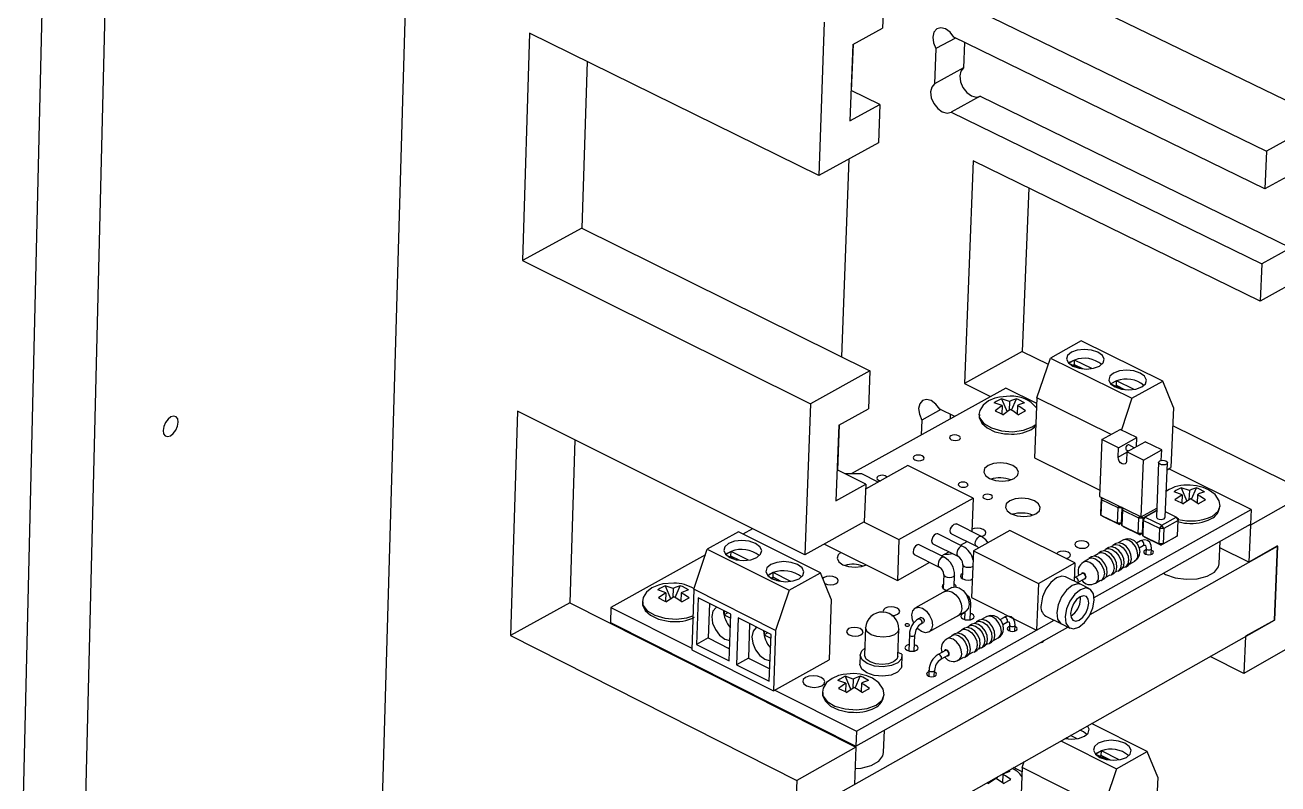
# Model space of a CAD drawing. Extents: x 0 to 160, y 0 to 207.
# Drawn here: x 131.92 to 150.66, y 126.58 to 137.93 of the extents above; entities that cross this region are included whole.
import ezdxf

# ---------------------------------------------------------------- set-up
doc = ezdxf.new("R2010")
doc.units = 0
doc.layers.get('0').update_dxf_attribs({"linetype": 'CONTINUOUS'})

msp = doc.modelspace()

# ---------------------------------------------------------------- linework, layer by layer
at = {"color": 7, "linetype": 'CONTINUOUS'}
for p, q in [((133.304, 186.304), (131.074, 91.343)), ((134.278, 185.427), (131.985, 91.899)), ((137.189, 123.651), (137.648, 139.266)), ((147.06, 138.615), (151.363, 136.528)), ((144.772, 138.461), (144.75, 137.888)), ((146.19, 138.14), (150.494, 136.047)), ((143.877, 137.975), (143.794, 135.683)), ((139.469, 137.811), (139.362, 134.411)), ((143.794, 135.683), (139.469, 137.811)), ((144.304, 137.645), (144.75, 137.888)), ((145.84, 137.74), (145.548, 137.581)), ((150.469, 135.484), (145.818, 137.751)), ((144.304, 137.645), (144.262, 136.5)), ((144.287, 136.95), (144.313, 137.65)), ((145.548, 137.581), (145.528, 137.056)), ((145.977, 137.674), (145.962, 137.293)), ((140.332, 137.387), (140.252, 134.897)), ((145.962, 137.293), (145.528, 137.056)), ((144.708, 136.744), (144.278, 136.954)), ((146.209, 136.871), (145.775, 136.633)), ((146.209, 136.871), (150.855, 134.603)), ((144.262, 136.5), (144.708, 136.744)), ((144.708, 136.744), (144.687, 136.172)), ((145.775, 136.633), (150.42, 134.361)), ((151.363, 136.528), (150.494, 136.047)), ((144.687, 136.172), (143.794, 135.683)), ((150.494, 136.047), (150.469, 135.484)), ((144.141, 132.968), (144.25, 135.933)), ((146.104, 135.904), (145.975, 132.57)), ((150.396, 133.801), (146.104, 135.904)), ((150.904, 135.725), (150.469, 135.484)), ((146.936, 135.496), (146.839, 133.05)), ((140.252, 134.897), (139.362, 134.411)), ((140.252, 134.897), (144.56, 132.76)), ((150.855, 134.603), (150.42, 134.361)), ((139.362, 134.411), (143.67, 132.268)), ((150.42, 134.361), (150.396, 133.801)), ((151.263, 134.284), (150.396, 133.801)), ((146.839, 133.05), (145.975, 132.57)), ((146.839, 133.05), (147.227, 132.858)), ((147.719, 133.207), (147.259, 132.952)), ((148.94, 132.605), (147.719, 133.207)), ((147.059, 132.358), (147.259, 132.952)), ((147.259, 132.952), (148.48, 132.349)), ((147.62, 132.922), (147.536, 132.875)), ((147.536, 132.875), (147.69, 132.798)), ((147.618, 132.852), (147.62, 132.922)), ((147.881, 132.793), (147.62, 132.922)), ((144.56, 132.76), (143.67, 132.268)), ((144.56, 132.76), (144.539, 132.194)), ((147.618, 132.852), (147.601, 132.843)), ((147.744, 132.79), (147.618, 132.852)), ((146.591, 132.502), (144.281, 131.218)), ((145.975, 132.57), (146.365, 132.376)), ((147.056, 132.272), (146.591, 132.502)), ((148.251, 132.611), (148.166, 132.564)), ((148.166, 132.564), (148.322, 132.487)), ((148.248, 132.541), (148.231, 132.532)), ((148.248, 132.541), (148.251, 132.611)), ((148.375, 132.478), (148.248, 132.541)), ((148.512, 132.482), (148.251, 132.611)), ((148.48, 132.349), (148.94, 132.605)), ((149.099, 132.211), (148.94, 132.605)), ((146.647, 132.3), (146.527, 132.342)), ((146.527, 132.342), (146.611, 132.145)), ((146.647, 132.3), (146.642, 132.166)), ((146.677, 132.17), (146.752, 132.342)), ((147.059, 132.358), (147.023, 131.458)), ((148.169, 131.809), (147.059, 132.358)), ((148.48, 132.349), (148.321, 131.876)), ((139.291, 132.157), (139.185, 128.798)), ((143.588, 130.005), (139.291, 132.157)), ((143.67, 132.268), (143.588, 130.005)), ((144.095, 131.948), (144.539, 132.194)), ((145.62, 132.181), (145.336, 132.024)), ((145.829, 132.078), (145.604, 132.189)), ((146.538, 132.24), (146.419, 132.282)), ((146.538, 132.24), (146.432, 132.164)), ((146.538, 132.24), (146.534, 132.114)), ((146.66, 132.18), (146.554, 132.104)), ((146.769, 132.24), (146.764, 132.114)), ((149.099, 132.211), (149.061, 131.312)), ((144.095, 131.948), (144.053, 130.817)), ((144.079, 131.272), (144.104, 131.953)), ((145.336, 132.024), (145.328, 131.8)), ((145.763, 132.111), (145.76, 132.04)), ((146.989, 131.92), (147.043, 131.958)), ((149.087, 131.94), (151.115, 130.939)), ((148.031, 131.732), (148.304, 131.884)), ((148.28, 131.609), (148.553, 131.761)), ((148.553, 131.761), (148.304, 131.884)), ((148.547, 131.628), (148.553, 131.761)), ((140.149, 131.728), (140.07, 129.29)), ((148.031, 131.732), (147.996, 130.882)), ((148.28, 131.609), (148.031, 131.732)), ((148.274, 131.469), (148.28, 131.609)), ((148.395, 131.578), (148.428, 131.562)), ((148.403, 131.548), (148.676, 131.7)), ((148.515, 131.61), (148.432, 131.652)), ((148.652, 131.425), (148.925, 131.577)), ((148.925, 131.577), (148.676, 131.7)), ((148.918, 131.42), (148.925, 131.577)), ((147.023, 131.458), (148, 130.974)), ((148.403, 131.548), (148.397, 131.408)), ((148.652, 131.425), (148.403, 131.548)), ((148.616, 130.574), (148.652, 131.425)), ((148.879, 131.391), (148.845, 130.575)), ((148.976, 130.569), (149.011, 131.385)), ((144.497, 131.064), (144.07, 131.277)), ((144.439, 131.218), (144.187, 131.218)), ((144.683, 131.096), (144.439, 131.218)), ((145.127, 131.343), (144.494, 130.991)), ((146.105, 130.856), (145.127, 131.343)), ((149.006, 131.281), (149.061, 131.312)), ((150.261, 130.687), (149.031, 131.295)), ((144.053, 130.817), (144.497, 131.064)), ((144.497, 131.064), (144.476, 130.5)), ((149.338, 130.968), (149.217, 131.011)), ((149.217, 131.011), (149.302, 130.81)), ((149.369, 130.84), (149.443, 131.011)), ((144.995, 130.237), (146.105, 130.856)), ((146.105, 130.856), (146.085, 130.354)), ((147.996, 130.882), (148.616, 130.574)), ((148.013, 130.633), (148.022, 130.862)), ((148.026, 130.832), (148.016, 130.602)), ((148.028, 130.866), (148.022, 130.862)), ((148.026, 130.832), (148.022, 130.862)), ((148.026, 130.832), (148.041, 130.859)), ((148.272, 130.709), (148.026, 130.832)), ((149.23, 130.907), (149.109, 130.95)), ((149.23, 130.907), (149.123, 130.831)), ((149.23, 130.907), (149.224, 130.781)), ((149.353, 130.846), (149.246, 130.77)), ((149.338, 130.968), (149.332, 130.832)), ((149.461, 130.907), (149.456, 130.781)), ((151.115, 130.939), (150.251, 130.453)), ((147.916, 129.368), (150.261, 130.687)), ((148.016, 130.602), (148.013, 130.633)), ((148.263, 130.48), (148.272, 130.709)), ((148.272, 130.709), (148.288, 130.737)), ((148.33, 130.709), (148.272, 130.709)), ((148.33, 130.709), (148.321, 130.48)), ((148.324, 130.478), (148.334, 130.707)), ((148.33, 130.709), (148.325, 130.719)), ((148.337, 130.677), (148.328, 130.447)), ((148.337, 130.713), (148.33, 130.709)), ((148.34, 130.711), (148.334, 130.707)), ((148.337, 130.677), (148.334, 130.707)), ((148.337, 130.677), (148.353, 130.705)), ((148.584, 130.555), (148.337, 130.677)), ((148.616, 130.574), (148.851, 130.705)), ((148.849, 130.671), (148.642, 130.555)), ((148.849, 130.668), (148.678, 130.572)), ((148.845, 130.703), (148.85, 130.695)), ((149.143, 130.572), (148.98, 130.653)), ((150.261, 130.687), (150.251, 130.464)), ((144.476, 130.5), (143.588, 130.005)), ((144.472, 130.498), (144.995, 130.237)), ((146.228, 130.283), (145.854, 130.469)), ((147.856, 129.116), (150.251, 130.464)), ((148.016, 130.602), (148.263, 130.48)), ((148.042, 130.583), (148.016, 130.602)), ((148.289, 130.46), (148.042, 130.583)), ((148.321, 130.48), (148.263, 130.48)), ((148.289, 130.46), (148.263, 130.48)), ((148.289, 130.46), (148.321, 130.48)), ((148.324, 130.48), (148.289, 130.46)), ((148.321, 130.48), (148.324, 130.482)), ((148.328, 130.447), (148.324, 130.478)), ((148.328, 130.447), (148.575, 130.325)), ((148.354, 130.428), (148.328, 130.447)), ((148.6, 130.305), (148.354, 130.428)), ((148.575, 130.325), (148.584, 130.555)), ((148.584, 130.555), (148.6, 130.582)), ((148.642, 130.555), (148.584, 130.555)), ((148.642, 130.555), (148.627, 130.58)), ((148.642, 130.555), (148.633, 130.325)), ((148.636, 130.323), (148.646, 130.553)), ((148.649, 130.522), (148.64, 130.292)), ((148.678, 130.572), (148.646, 130.553)), ((148.649, 130.522), (148.646, 130.553)), ((148.649, 130.522), (148.678, 130.572)), ((148.896, 130.4), (148.649, 130.522)), ((148.678, 130.572), (148.925, 130.45)), ((148.896, 130.4), (148.925, 130.45)), ((148.925, 130.45), (149.143, 130.572)), ((148.954, 130.4), (148.925, 130.45)), ((149.173, 130.522), (148.954, 130.4)), ((149.143, 130.572), (149.173, 130.522)), ((149.143, 130.572), (149.169, 130.553)), ((149.163, 130.292), (149.173, 130.522)), ((149.169, 130.553), (149.173, 130.522)), ((150.251, 130.453), (150.226, 129.897)), ((150.24, 130.458), (150.251, 130.453)), ((142.596, 130.35), (142.128, 130.09)), ((143.819, 129.738), (142.596, 130.35)), ((142.805, 130.397), (142.661, 130.318)), ((145.949, 130.134), (145.575, 130.32)), ((145.781, 130.322), (146.154, 130.136)), ((146.655, 130.371), (146.108, 130.065)), ((147.627, 129.887), (146.655, 130.371)), ((148.633, 130.325), (148.575, 130.325)), ((148.6, 130.305), (148.575, 130.325)), ((148.6, 130.305), (148.633, 130.325)), ((148.636, 130.325), (148.6, 130.305)), ((148.633, 130.325), (148.636, 130.327)), ((148.64, 130.292), (148.636, 130.323)), ((148.64, 130.292), (148.887, 130.17)), ((148.665, 130.273), (148.64, 130.292)), ((148.913, 130.15), (148.665, 130.273)), ((148.887, 130.17), (148.896, 130.4)), ((148.954, 130.4), (148.896, 130.4)), ((149.131, 130.273), (148.913, 130.15)), ((148.954, 130.4), (148.945, 130.17)), ((148.945, 130.17), (149.163, 130.292)), ((149.163, 130.292), (149.131, 130.273)), ((141.928, 129.491), (142.128, 130.09)), ((142.128, 130.09), (143.351, 129.476)), ((142.484, 130.057), (142.407, 130.014)), ((142.482, 129.987), (142.484, 130.057)), ((142.744, 129.927), (142.484, 130.057)), ((143.881, 130.168), (144.972, 129.623)), ((143.888, 126.321), (150.658, 130.138)), ((144.995, 130.237), (144.972, 129.623)), ((145.671, 129.972), (145.297, 130.158)), ((145.502, 130.174), (145.876, 129.987)), ((145.631, 129.992), (145.742, 130.054)), ((145.915, 130.151), (146.014, 130.206)), ((146.108, 130.065), (146.081, 129.367)), ((146.108, 130.065), (147.08, 129.58)), ((148.021, 130.056), (147.977, 130.032)), ((148.085, 130.082), (148.056, 130.066)), ((148.13, 130.117), (148.086, 130.093)), ((148.194, 130.144), (148.165, 130.127)), ((148.239, 130.178), (148.195, 130.154)), ((148.344, 130.228), (148.274, 130.189)), ((148.608, 130.216), (148.548, 130.183)), ((148.59, 130.112), (148.648, 130.145)), ((148.69, 130.104), (148.686, 130.016)), ((148.69, 130.104), (148.69, 130.103)), ((148.768, 130.013), (148.772, 130.1)), ((148.945, 130.17), (148.887, 130.17)), ((148.913, 130.15), (148.887, 130.17)), ((148.913, 130.15), (148.945, 130.17)), ((149.785, 129.873), (149.8, 130.21)), ((150.226, 129.897), (149.795, 130.111)), ((150.658, 130.141), (150.226, 129.897)), ((150.61, 129.032), (150.658, 130.141)), ((150.658, 130.138), (150.61, 129.029)), ((150.658, 130.138), (150.656, 130.139)), ((142.1, 130.005), (140.686, 129.22)), ((142.413, 130.002), (142.537, 129.94)), ((142.482, 129.987), (142.463, 129.977)), ((142.603, 129.927), (142.482, 129.987)), ((144.972, 129.623), (145.458, 129.895)), ((145.224, 130.011), (145.598, 129.825)), ((145.948, 129.863), (145.939, 129.653)), ((147.08, 129.58), (147.627, 129.887)), ((147.627, 129.887), (147.615, 129.614)), ((147.832, 129.94), (147.755, 129.897)), ((147.877, 129.975), (147.833, 129.951)), ((147.976, 130.021), (147.912, 129.985)), ((148.452, 129.874), (148.521, 129.913)), ((143.115, 129.741), (143.038, 129.698)), ((143.045, 129.685), (143.169, 129.623)), ((143.113, 129.671), (143.115, 129.741)), ((143.376, 129.61), (143.115, 129.741)), ((143.351, 129.476), (143.819, 129.738)), ((143.983, 129.342), (143.819, 129.738)), ((145.664, 129.711), (145.656, 129.502)), ((145.821, 129.53), (145.828, 129.704)), ((147.72, 129.562), (147.486, 129.678)), ((147.737, 129.727), (147.628, 129.666)), ((148.09, 129.671), (148.154, 129.707)), ((148.163, 129.703), (148.207, 129.727)), ((148.234, 129.752), (148.263, 129.768)), ((148.272, 129.764), (148.316, 129.788)), ((148.343, 129.813), (148.371, 129.829)), ((148.381, 129.825), (148.425, 129.849)), ((141.617, 129.502), (141.497, 129.545)), ((141.497, 129.545), (141.581, 129.346)), ((141.617, 129.502), (141.612, 129.368)), ((141.647, 129.369), (141.724, 129.545)), ((141.928, 129.491), (141.897, 128.587)), ((143.15, 128.877), (141.928, 129.491)), ((143.113, 129.671), (143.094, 129.66)), ((143.235, 129.61), (143.113, 129.671)), ((143.874, 129.67), (143.853, 129.655)), ((145.788, 129.519), (145.67, 129.453)), ((147.08, 129.58), (147.052, 128.882)), ((147.668, 129.594), (147.777, 129.655)), ((147.844, 129.5), (147.721, 129.561)), ((147.933, 129.583), (148.01, 129.626)), ((148.019, 129.621), (148.063, 129.646)), ((141.506, 129.441), (141.387, 129.484)), ((141.506, 129.441), (141.398, 129.364)), ((141.506, 129.441), (141.502, 129.312)), ((141.628, 129.38), (141.52, 129.303)), ((141.739, 129.441), (141.734, 129.311)), ((141.99, 129.365), (141.966, 128.666)), ((142.48, 129.118), (141.99, 129.365)), ((143.351, 129.476), (143.15, 128.877)), ((143.983, 129.342), (143.95, 128.438)), ((145.687, 129.462), (145.24, 129.212)), ((146.081, 129.367), (147.052, 128.882)), ((147.711, 129.344), (147.709, 129.382)), ((140.07, 129.29), (139.185, 128.798)), ((140.07, 129.29), (144.351, 127.13)), ((140.686, 129.22), (140.679, 128.997)), ((140.686, 129.22), (141.898, 128.609)), ((142.161, 129.279), (142.143, 128.764)), ((142.381, 129.168), (142.379, 129.111)), ((142.434, 129.141), (142.379, 129.111)), ((142.455, 128.419), (142.48, 129.118)), ((145.873, 129.094), (145.99, 129.161)), ((145.981, 129.155), (145.977, 129.04)), ((146.059, 129.036), (146.068, 129.279)), ((140.679, 128.997), (144.351, 127.144)), ((142.379, 129.111), (142.478, 129.061)), ((142.59, 129.063), (142.566, 128.363)), ((143.081, 128.816), (142.59, 129.063)), ((142.76, 128.977), (142.742, 128.462)), ((143.847, 125.204), (150.61, 129.029)), ((144.351, 127.144), (147.519, 128.927)), ((145.32, 129.068), (145.286, 129.049)), ((145.327, 128.977), (145.361, 128.996)), ((145.442, 128.853), (145.889, 129.104)), ((146.041, 128.935), (146.011, 128.919)), ((146.086, 128.97), (146.042, 128.945)), ((146.15, 128.997), (146.121, 128.98)), ((146.196, 129.031), (146.152, 129.007)), ((146.301, 129.081), (146.231, 129.042)), ((146.567, 129.07), (146.506, 129.036)), ((146.549, 128.965), (146.608, 128.998)), ((146.65, 128.958), (146.647, 128.87)), ((146.65, 128.958), (146.65, 128.957)), ((146.729, 128.866), (146.733, 128.954)), ((147.052, 128.882), (147.314, 129.029)), ((147.192, 129.09), (147.426, 128.973)), ((147.427, 128.973), (147.551, 128.911)), ((150.61, 129.032), (150.178, 128.788)), ((139.185, 128.798), (143.466, 126.632)), ((141.115, 128.777), (141.114, 128.763)), ((142.143, 128.764), (141.966, 128.666)), ((142.143, 128.764), (142.462, 128.603)), ((142.391, 128.747), (142.466, 128.726)), ((142.981, 128.866), (142.979, 128.809)), ((143.034, 128.84), (142.979, 128.809)), ((142.979, 128.809), (143.079, 128.758)), ((143.056, 128.116), (143.081, 128.816)), ((143.15, 128.877), (143.118, 127.971)), ((144.359, 127.367), (147.052, 128.882)), ((144.496, 128.913), (144.481, 128.508)), ((144.976, 128.488), (144.991, 128.894)), ((145.15, 128.814), (145.141, 128.571)), ((145.223, 128.567), (145.233, 128.81)), ((145.786, 128.792), (145.709, 128.749)), ((145.831, 128.827), (145.787, 128.802)), ((145.931, 128.873), (145.866, 128.837)), ((145.976, 128.908), (145.932, 128.884)), ((146.409, 128.726), (146.48, 128.766)), ((150.178, 128.788), (150.154, 128.234)), ((141.897, 128.587), (143.118, 127.971)), ((141.966, 128.666), (142.455, 128.419)), ((145.69, 128.577), (145.58, 128.516)), ((146.045, 128.521), (146.109, 128.557)), ((146.119, 128.553), (146.163, 128.578)), ((146.19, 128.603), (146.219, 128.619)), ((146.229, 128.615), (146.273, 128.64)), ((146.3, 128.664), (146.329, 128.681)), ((146.338, 128.677), (146.382, 128.701)), ((151.016, 128.723), (150.154, 128.234)), ((142.742, 128.462), (142.566, 128.363)), ((142.742, 128.462), (143.063, 128.301)), ((142.991, 128.445), (143.067, 128.423)), ((143.118, 127.971), (143.95, 128.438)), ((144.415, 128.51), (144.41, 128.371)), ((145.037, 128.519), (144.978, 128.548)), ((145.037, 128.346), (145.042, 128.485)), ((145.621, 128.444), (145.731, 128.505)), ((145.887, 128.433), (145.964, 128.476)), ((145.974, 128.472), (146.018, 128.496)), ((150.154, 128.234), (149.649, 128.486)), ((142.025, 128.303), (142.034, 128.313)), ((142.566, 128.363), (143.056, 128.116)), ((144.31, 128.147), (144.19, 128.191)), ((144.19, 128.191), (144.275, 127.989)), ((144.34, 128.013), (144.417, 128.191)), ((145.444, 128.28), (145.44, 128.191)), ((145.523, 128.188), (145.526, 128.276)), ((142.502, 128.077), (142.501, 128.063)), ((142.645, 127.99), (142.653, 128.001)), ((144.2, 128.085), (144.079, 128.129)), ((144.2, 128.085), (144.092, 128.008)), ((144.2, 128.085), (144.195, 127.956)), ((144.323, 128.023), (144.215, 127.946)), ((144.31, 128.147), (144.305, 128.011)), ((144.433, 128.085), (144.429, 127.956)), ((143.139, 127.983), (144.359, 127.367)), ((143.138, 127.756), (143.137, 127.742)), ((143.281, 127.669), (143.289, 127.68)), ((148.708, 127.065), (147.875, 127.483)), ((143.805, 127.419), (143.804, 127.405)), ((144.359, 127.367), (144.351, 127.144)), ((144.766, 127.048), (144.778, 127.384)), ((147.531, 127.25), (147.496, 127.268)), ((147.66, 127.256), (147.561, 127.305)), ((144.351, 127.13), (143.466, 126.632)), ((144.351, 127.13), (144.33, 126.57)), ((147.418, 127.224), (148.25, 126.806)), ((148.023, 127.074), (147.939, 127.026)), ((148.02, 127.005), (148.023, 127.074)), ((148.287, 126.941), (148.023, 127.074)), ((148.25, 126.806), (148.708, 127.065)), ((148.866, 126.678), (148.708, 127.065)), ((146.838, 126.826), (146.868, 126.913)), ((147.939, 127.026), (148.104, 126.943)), ((148.02, 127.005), (148.001, 126.994)), ((148.158, 126.935), (148.02, 127.005)), ((146.458, 126.652), (146.475, 126.691)), ((146.55, 126.722), (146.545, 126.595)), ((146.655, 126.765), (146.631, 126.779)), ((146.836, 126.76), (146.71, 126.824)), ((146.838, 126.826), (146.803, 125.937)), ((147.946, 126.268), (146.838, 126.826)), ((148.25, 126.806), (148.091, 126.333)), ((148.866, 126.678), (148.828, 125.789)), ((143.466, 126.632), (143.385, 124.397)), ((146.316, 126.596), (146.336, 126.585)), ((146.443, 126.661), (146.336, 126.585)), ((146.389, 126.642), (146.395, 126.627)), ((146.424, 126.662), (146.424, 126.648))]:
    msp.add_line(p, q, dxfattribs=at)
at = {"color": 8, "linetype": 'CONTINUOUS'}
msp.add_line((148.274, 131.469), (148.403, 131.541), dxfattribs=at)
at = {"color": 7, "linetype": 'CONTINUOUS'}
for points in [[(145.818, 137.751), (145.76, 137.826), (145.691, 137.876), (145.62, 137.894), (145.559, 137.877), (145.517, 137.828), (145.5, 137.755), (145.511, 137.668), (145.548, 137.581)], [(145.962, 137.293), (145.92, 137.245), (145.903, 137.172), (145.914, 137.085), (145.951, 136.998), (146.008, 136.923), (146.078, 136.873), (146.148, 136.855), (146.198, 136.865)], [(145.528, 137.056), (145.486, 137.007), (145.469, 136.934), (145.479, 136.847), (145.516, 136.76), (145.574, 136.685), (145.643, 136.635), (145.714, 136.617), (145.775, 136.633)], [(147.573, 133.038), (147.517, 132.991), (147.502, 132.934), (147.53, 132.878), (147.596, 132.83), (147.692, 132.798), (147.801, 132.787), (147.907, 132.798), (147.995, 132.83), (148.05, 132.878), (148.065, 132.934), (148.037, 132.991), (147.971, 133.038), (147.876, 133.07), (147.767, 133.081), (147.66, 133.07), (147.573, 133.038)], [(147.62, 132.922), (147.542, 132.883), (147.532, 132.874)], [(148.203, 132.727), (148.148, 132.679), (148.133, 132.623), (148.161, 132.567), (148.227, 132.519), (148.323, 132.487), (148.432, 132.475), (148.539, 132.487), (148.626, 132.519), (148.682, 132.567), (148.697, 132.623), (148.668, 132.679), (148.602, 132.727), (148.507, 132.759), (148.397, 132.77), (148.291, 132.759), (148.203, 132.727)], [(148.251, 132.611), (148.172, 132.572), (148.162, 132.563)], [(145.604, 132.189), (145.547, 132.264), (145.478, 132.314), (145.408, 132.332), (145.347, 132.317), (145.306, 132.269), (145.289, 132.197), (145.3, 132.11), (145.336, 132.024)], [(146.659, 132.38), (146.497, 132.368), (146.431, 132.352), (146.334, 132.311), (146.254, 132.249), (146.203, 132.168), (146.191, 132.107)], [(146.527, 132.342), (146.448, 132.301), (146.419, 132.282)], [(146.752, 132.342), (146.678, 132.315), (146.647, 132.3)], [(146.874, 132.282), (146.787, 132.328), (146.752, 132.342)], [(146.432, 132.164), (146.519, 132.122), (146.554, 132.104)], [(146.779, 132.104), (146.696, 132.16), (146.66, 132.18)], [(146.874, 132.282), (146.8, 132.255), (146.769, 132.24)], [(146.887, 132.164), (146.804, 132.22), (146.769, 132.24)], [(146.779, 132.104), (146.858, 132.149), (146.887, 132.164)], [(134.214, 131.991), (134.207, 132.041), (134.184, 132.073), (134.148, 132.084), (134.105, 132.071), (134.062, 132.037), (134.025, 131.986), (133.999, 131.927), (133.989, 131.869), (133.996, 131.819), (134.02, 131.787), (134.055, 131.776), (134.098, 131.789), (134.141, 131.823), (134.179, 131.874), (134.204, 131.933), (134.214, 131.991)], [(146.191, 132.11), (146.2, 132.056), (146.262, 131.973), (146.377, 131.905), (146.528, 131.863), (146.695, 131.85), (146.856, 131.871), (146.989, 131.92)], [(146.197, 132.106), (146.195, 132.062), (146.235, 131.977), (146.312, 131.907), (146.429, 131.85), (146.573, 131.817), (146.632, 131.816)], [(146.968, 131.879), (147.023, 131.917), (147.031, 131.927)], [(145.772, 131.79), (145.756, 131.777), (145.751, 131.76), (145.759, 131.744), (145.778, 131.73), (145.806, 131.721), (145.837, 131.717), (145.868, 131.721), (145.894, 131.73), (145.91, 131.744), (145.914, 131.76), (145.906, 131.777), (145.887, 131.79), (145.86, 131.8), (145.828, 131.803), (145.797, 131.8), (145.772, 131.79)], [(148.432, 131.652), (148.425, 131.653), (148.415, 131.65), (148.404, 131.641), (148.395, 131.629), (148.389, 131.614), (148.386, 131.6), (148.388, 131.588), (148.393, 131.58), (148.395, 131.578)], [(145.228, 131.488), (145.212, 131.474), (145.207, 131.458), (145.215, 131.441), (145.234, 131.427), (145.262, 131.418), (145.293, 131.415), (145.324, 131.418), (145.35, 131.427), (145.366, 131.441), (145.37, 131.458), (145.362, 131.474), (145.343, 131.488), (145.316, 131.497), (145.284, 131.5), (145.253, 131.497), (145.228, 131.488)], [(146.328, 131.342), (146.276, 131.298), (146.262, 131.245), (146.288, 131.193), (146.349, 131.148), (146.437, 131.118), (146.538, 131.108), (146.637, 131.118), (146.718, 131.148), (146.77, 131.193), (146.784, 131.245), (146.758, 131.298), (146.697, 131.342), (146.609, 131.372), (146.508, 131.382), (146.409, 131.372), (146.328, 131.342)], [(148.397, 131.408), (148.391, 131.384), (148.377, 131.368), (148.356, 131.363), (148.333, 131.369), (148.309, 131.386), (148.29, 131.411), (148.278, 131.44), (148.274, 131.469)], [(148.994, 131.363), (148.974, 131.356), (148.949, 131.353), (148.924, 131.356), (148.901, 131.363), (148.886, 131.375), (148.879, 131.388), (148.883, 131.401), (148.896, 131.412), (148.916, 131.42), (148.941, 131.422), (148.966, 131.42), (148.988, 131.412), (149.004, 131.401), (149.01, 131.388), (149.007, 131.375), (148.994, 131.363)], [(144.683, 131.185), (144.667, 131.171), (144.663, 131.155), (144.67, 131.138), (144.69, 131.124), (144.717, 131.115)], [(145.9, 131.085), (145.886, 131.072), (145.882, 131.057), (145.889, 131.043), (145.906, 131.03), (145.931, 131.022), (145.959, 131.019), (145.987, 131.022), (146.01, 131.03), (146.025, 131.043), (146.029, 131.057), (146.021, 131.072), (146.004, 131.085), (145.979, 131.093), (145.951, 131.096), (145.923, 131.093), (145.9, 131.085)], [(149.217, 131.011), (149.138, 130.969), (149.109, 130.95)], [(149.443, 131.011), (149.37, 130.983), (149.338, 130.968)], [(149.797, 130.735), (149.785, 130.815), (149.722, 130.91), (149.625, 130.979), (149.543, 131.014), (149.444, 131.039), (149.351, 131.049)], [(149.566, 130.95), (149.479, 130.996), (149.443, 131.011)], [(146.267, 130.903), (146.252, 130.89), (146.248, 130.875), (146.255, 130.86), (146.273, 130.848), (146.297, 130.839), (146.326, 130.837), (146.354, 130.839), (146.377, 130.848), (146.391, 130.86), (146.395, 130.875), (146.388, 130.89), (146.371, 130.903), (146.346, 130.911), (146.317, 130.914), (146.289, 130.911), (146.267, 130.903)], [(146.652, 130.814), (146.6, 130.77), (146.586, 130.717), (146.612, 130.664), (146.673, 130.62), (146.761, 130.59), (146.863, 130.579), (146.962, 130.59), (147.043, 130.62), (147.095, 130.664), (147.109, 130.717), (147.083, 130.77), (147.021, 130.814), (146.933, 130.844), (146.832, 130.854), (146.733, 130.844), (146.652, 130.814)], [(149.123, 130.831), (149.211, 130.789), (149.246, 130.77)], [(149.472, 130.77), (149.388, 130.826), (149.353, 130.846)], [(149.566, 130.95), (149.492, 130.923), (149.461, 130.907)], [(149.58, 130.831), (149.497, 130.887), (149.461, 130.907)], [(149.472, 130.77), (149.551, 130.815), (149.58, 130.831)], [(149.683, 130.586), (149.769, 130.659), (149.798, 130.74)], [(145.781, 130.322), (145.777, 130.325), (145.766, 130.341), (145.763, 130.365), (145.768, 130.394), (145.781, 130.423), (145.799, 130.448), (145.82, 130.465), (145.841, 130.472), (145.854, 130.469)], [(148.845, 130.575), (148.845, 130.572), (148.852, 130.559), (148.867, 130.548), (148.889, 130.54), (148.915, 130.538), (148.939, 130.54), (148.96, 130.548)], [(148.96, 130.548), (148.973, 130.559), (148.976, 130.569)], [(149.165, 130.505), (149.267, 130.482), (149.301, 130.481)], [(145.575, 130.32), (145.562, 130.323), (145.542, 130.317), (145.52, 130.3), (145.502, 130.275), (145.489, 130.245), (145.484, 130.216), (145.487, 130.192), (145.498, 130.176), (145.502, 130.174)], [(146.23, 130.281), (146.264, 130.294), (146.288, 130.315), (146.295, 130.339), (146.283, 130.364), (146.254, 130.385), (146.213, 130.399), (146.165, 130.404), (146.119, 130.399), (146.087, 130.389)], [(146.328, 130.188), (146.296, 130.232), (146.228, 130.283)], [(148.601, 130.046), (148.594, 130.103), (148.568, 130.162), (148.517, 130.215), (148.462, 130.241), (148.406, 130.247), (148.352, 130.232), (148.344, 130.226)], [(142.869, 129.966), (142.926, 130.015), (142.942, 130.072), (142.914, 130.129), (142.848, 130.178), (142.752, 130.21), (142.643, 130.222), (142.535, 130.21), (142.446, 130.178), (142.389, 130.129), (142.373, 130.072), (142.4, 130.015), (142.467, 129.966), (142.562, 129.934), (142.672, 129.922), (142.78, 129.934), (142.869, 129.966)], [(145.263, 130.154), (145.242, 130.137), (145.224, 130.112), (145.211, 130.083), (145.206, 130.054), (145.209, 130.03), (145.22, 130.014), (145.224, 130.011)], [(145.297, 130.158), (145.284, 130.161), (145.263, 130.154)], [(145.752, 130.049), (145.75, 130.049), (145.738, 130.052)], [(145.929, 130.144), (145.929, 130.148), (145.927, 130.157)], [(147.494, 129.953), (147.501, 129.954), (147.535, 129.966), (147.556, 129.985), (147.561, 130.006), (147.551, 130.028), (147.526, 130.046), (147.49, 130.058), (147.449, 130.062), (147.408, 130.058), (147.375, 130.046), (147.375, 130.046)], [(147.652, 130.201), (147.631, 130.183), (147.625, 130.161), (147.636, 130.14), (147.661, 130.122), (147.697, 130.109), (147.738, 130.105), (147.778, 130.109), (147.811, 130.122), (147.832, 130.14), (147.838, 130.161), (147.827, 130.183), (147.802, 130.201), (147.766, 130.213), (147.725, 130.217), (147.685, 130.213), (147.652, 130.201)], [(148.207, 129.727), (148.209, 129.728), (148.242, 129.765), (148.255, 129.821), (148.247, 129.888), (148.218, 129.955), (148.174, 130.013), (148.12, 130.052), (148.066, 130.067), (148.021, 130.056)], [(148.086, 130.093), (148.131, 130.103), (148.186, 130.089), (148.239, 130.049), (148.284, 129.992), (148.312, 129.925), (148.321, 129.858)], [(148.316, 129.788), (148.318, 129.79), (148.351, 129.826), (148.364, 129.882), (148.356, 129.949), (148.327, 130.016), (148.283, 130.074), (148.229, 130.113), (148.175, 130.128), (148.13, 130.117)], [(148.195, 130.154), (148.24, 130.164), (148.295, 130.15), (148.348, 130.111), (148.393, 130.053), (148.421, 129.986), (148.429, 129.919)], [(148.425, 129.849), (148.427, 129.851), (148.46, 129.887), (148.473, 129.943), (148.465, 130.01), (148.436, 130.077), (148.392, 130.135), (148.338, 130.174), (148.283, 130.189), (148.239, 130.178)], [(148.772, 130.1), (148.769, 130.147), (148.748, 130.196), (148.714, 130.224), (148.669, 130.234), (148.624, 130.224), (148.608, 130.216)], [(148.648, 130.145), (148.666, 130.152), (148.676, 130.152), (148.683, 130.145), (148.689, 130.126), (148.69, 130.104)], [(148.689, 130.081), (148.673, 130.074), (148.659, 130.061), (148.655, 130.047), (148.662, 130.032), (148.68, 130.019), (148.705, 130.011), (148.733, 130.008), (148.761, 130.011), (148.784, 130.019), (148.799, 130.032), (148.802, 130.047), (148.795, 130.061), (148.778, 130.074), (148.771, 130.077)], [(143.501, 129.649), (143.558, 129.698), (143.573, 129.755), (143.546, 129.813), (143.479, 129.862), (143.384, 129.894), (143.274, 129.905), (143.166, 129.894), (143.077, 129.862), (143.02, 129.813), (143.004, 129.755), (143.032, 129.698), (143.098, 129.649), (143.194, 129.617), (143.304, 129.605), (143.412, 129.617), (143.501, 129.649)], [(144.128, 130.045), (144.086, 130.006), (144.072, 129.955), (144.096, 129.904), (144.156, 129.86), (144.241, 129.831), (144.339, 129.821), (144.436, 129.831), (144.507, 129.856)], [(147.375, 130.046), (147.354, 130.028), (147.352, 130.024)], [(147.833, 129.951), (147.878, 129.961), (147.933, 129.946), (147.986, 129.907), (148.031, 129.85), (148.059, 129.782), (148.067, 129.716)], [(148.063, 129.646), (148.065, 129.647), (148.098, 129.684), (148.111, 129.74), (148.103, 129.807), (148.074, 129.874), (148.03, 129.932), (147.976, 129.971), (147.921, 129.986), (147.877, 129.975)], [(147.977, 130.032), (148.022, 130.042), (148.077, 130.027), (148.13, 129.988), (148.175, 129.931), (148.203, 129.863), (148.212, 129.797)], [(148.951, 129.732), (148.983, 129.715), (149.126, 129.664), (149.29, 129.641), (149.456, 129.649), (149.604, 129.686), (149.714, 129.749), (149.776, 129.829), (149.785, 129.873)], [(143.885, 129.577), (143.924, 129.564), (143.972, 129.559), (144.019, 129.564), (144.057, 129.579), (144.082, 129.6), (144.088, 129.624), (144.076, 129.649), (144.048, 129.67), (144.006, 129.684), (143.959, 129.689), (143.912, 129.684), (143.874, 129.67), (143.874, 129.67)], [(145.943, 129.726), (145.922, 129.707), (145.916, 129.686), (145.927, 129.664), (145.952, 129.646), (145.988, 129.634), (146.029, 129.629), (146.069, 129.634), (146.092, 129.641)], [(147.486, 129.678), (147.433, 129.689), (147.35, 129.664), (147.266, 129.595), (147.192, 129.495), (147.141, 129.378), (147.12, 129.261)], [(147.777, 129.655), (147.778, 129.656), (147.785, 129.664), (147.788, 129.676), (147.786, 129.69), (147.78, 129.705), (147.77, 129.717), (147.758, 129.726), (147.746, 129.729), (147.737, 129.727)], [(141.627, 129.584), (141.464, 129.572), (141.398, 129.555), (141.301, 129.513), (141.22, 129.45), (141.169, 129.368), (141.157, 129.305)], [(141.497, 129.545), (141.417, 129.504), (141.387, 129.484)], [(141.724, 129.545), (141.649, 129.518), (141.617, 129.502)], [(141.846, 129.484), (141.759, 129.531), (141.724, 129.545)], [(145.658, 129.565), (145.644, 129.552), (145.639, 129.53), (145.649, 129.509), (145.674, 129.49), (145.71, 129.478), (145.714, 129.477)], [(145.788, 129.519), (145.837, 129.53), (145.896, 129.514), (145.954, 129.472), (146.003, 129.409), (146.034, 129.336), (146.043, 129.263), (146.028, 129.202), (145.993, 129.162), (145.99, 129.161)], [(147.72, 129.562), (147.667, 129.573), (147.585, 129.547), (147.5, 129.479), (147.427, 129.378), (147.375, 129.261), (147.354, 129.145), (147.367, 129.047), (147.411, 128.983), (147.426, 128.973)], [(147.721, 129.561), (147.669, 129.572), (147.586, 129.546), (147.501, 129.478), (147.428, 129.378), (147.377, 129.26), (147.356, 129.144), (147.368, 129.046), (147.412, 128.982), (147.427, 128.973)], [(147.916, 129.328), (147.904, 129.426), (147.86, 129.49), (147.792, 129.511), (147.709, 129.485), (147.624, 129.417), (147.551, 129.316), (147.5, 129.199), (147.479, 129.082), (147.491, 128.985), (147.535, 128.921), (147.603, 128.9), (147.686, 128.926), (147.771, 128.995), (147.844, 129.095), (147.895, 129.212), (147.916, 129.328)], [(141.157, 129.308), (141.165, 129.256), (141.227, 129.171), (141.341, 129.102), (141.493, 129.059), (141.662, 129.046), (141.824, 129.067), (141.914, 129.096)], [(141.163, 129.304), (141.161, 129.26), (141.201, 129.174), (141.279, 129.103), (141.397, 129.045), (141.543, 129.013), (141.574, 129.012)], [(141.398, 129.364), (141.485, 129.321), (141.52, 129.303)], [(141.747, 129.303), (141.664, 129.359), (141.628, 129.38)], [(141.846, 129.484), (141.771, 129.456), (141.739, 129.441)], [(141.857, 129.364), (141.774, 129.421), (141.739, 129.441)], [(141.747, 129.303), (141.828, 129.348), (141.857, 129.364)], [(146.068, 129.279), (146.065, 129.326), (146.043, 129.374), (146.009, 129.403), (146.005, 129.404)], [(147.834, 129.282), (147.827, 129.343), (147.799, 129.383), (147.757, 129.396), (147.705, 129.38), (147.652, 129.337), (147.606, 129.275), (147.574, 129.201), (147.561, 129.129), (147.569, 129.068), (147.596, 129.028), (147.639, 129.015), (147.691, 129.031), (147.743, 129.074), (147.789, 129.136), (147.821, 129.21), (147.834, 129.282)], [(142.269, 129.224), (142.26, 129.22), (142.213, 129.166), (142.194, 129.084), (142.207, 128.987), (142.249, 128.889), (142.313, 128.804), (142.391, 128.747)], [(144.791, 129.211), (144.767, 129.189), (144.76, 129.164), (144.768, 129.145)], [(144.885, 129.099), (144.89, 129.099), (144.937, 129.104), (144.975, 129.118), (145, 129.14), (145.006, 129.164), (144.994, 129.189), (144.966, 129.211), (144.924, 129.225), (144.876, 129.23), (144.83, 129.225), (144.791, 129.211), (144.791, 129.211)], [(145.187, 129.109), (145.201, 129.17), (145.237, 129.21), (145.288, 129.223), (145.347, 129.207), (145.406, 129.164), (145.454, 129.101), (145.485, 129.028), (145.494, 128.955), (145.48, 128.894), (145.445, 128.854), (145.393, 128.841), (145.334, 128.858), (145.276, 128.9), (145.266, 128.911)], [(145.946, 129.122), (145.927, 129.105), (145.921, 129.085), (145.931, 129.065), (145.954, 129.048), (145.987, 129.037), (146.025, 129.033), (146.063, 129.037), (146.093, 129.048), (146.113, 129.065), (146.118, 129.085), (146.109, 129.105), (146.085, 129.122), (146.063, 129.131)], [(145.98, 129.134), (145.977, 129.133), (145.946, 129.122)], [(145.094, 128.97), (145.088, 128.964), (145.086, 128.957), (145.089, 128.951), (145.097, 128.945), (145.108, 128.941), (145.121, 128.94), (145.133, 128.941), (145.143, 128.945), (145.15, 128.951), (145.152, 128.957), (145.149, 128.964), (145.141, 128.97), (145.13, 128.973), (145.117, 128.975), (145.105, 128.973), (145.094, 128.97)], [(145.217, 128.983), (145.196, 129.036), (145.187, 129.109)], [(145.32, 129.068), (145.33, 129.07), (145.342, 129.067), (145.354, 129.059), (145.363, 129.046), (145.37, 129.031), (145.371, 129.017), (145.369, 129.005), (145.361, 128.997), (145.361, 128.996)], [(146.042, 128.945), (146.087, 128.956), (146.142, 128.941), (146.195, 128.901), (146.24, 128.844), (146.268, 128.776), (146.277, 128.709)], [(146.273, 128.64), (146.275, 128.641), (146.308, 128.678), (146.321, 128.734), (146.312, 128.801), (146.284, 128.868), (146.239, 128.926), (146.185, 128.965), (146.131, 128.98), (146.086, 128.97)], [(146.152, 129.007), (146.197, 129.017), (146.251, 129.002), (146.305, 128.963), (146.35, 128.905), (146.378, 128.838), (146.386, 128.771)], [(146.382, 128.701), (146.384, 128.703), (146.417, 128.739), (146.43, 128.796), (146.422, 128.862), (146.393, 128.93), (146.349, 128.988), (146.295, 129.027), (146.24, 129.042), (146.196, 129.031)], [(146.559, 128.899), (146.552, 128.957), (146.526, 129.015), (146.475, 129.069), (146.42, 129.095), (146.364, 129.1), (146.31, 129.086), (146.302, 129.08)], [(146.733, 128.954), (146.729, 129.001), (146.708, 129.05), (146.674, 129.078), (146.629, 129.088), (146.584, 129.078), (146.567, 129.07)], [(146.608, 128.998), (146.626, 129.005), (146.636, 129.005), (146.643, 128.999), (146.649, 128.98), (146.65, 128.958)], [(146.649, 128.934), (146.634, 128.928), (146.619, 128.915), (146.615, 128.9), (146.623, 128.885), (146.64, 128.873), (146.665, 128.864), (146.694, 128.861), (146.722, 128.864), (146.745, 128.873), (146.759, 128.885), (146.763, 128.9), (146.756, 128.915), (146.739, 128.928), (146.732, 128.931)], [(142.869, 128.923), (142.86, 128.918), (142.813, 128.864), (142.794, 128.782), (142.807, 128.685), (142.848, 128.587), (142.913, 128.502), (142.991, 128.445)], [(144.242, 128.903), (144.218, 128.882), (144.211, 128.857), (144.223, 128.832), (144.252, 128.811), (144.293, 128.797), (144.341, 128.792), (144.388, 128.797), (144.426, 128.811), (144.451, 128.832), (144.458, 128.857), (144.446, 128.882), (144.417, 128.903), (144.375, 128.917), (144.328, 128.922), (144.281, 128.917), (144.242, 128.903)], [(145.161, 128.827), (145.153, 128.82), (145.15, 128.814)], [(145.787, 128.802), (145.832, 128.813), (145.887, 128.798), (145.94, 128.758), (145.985, 128.7), (146.014, 128.633), (146.022, 128.566)], [(146.018, 128.496), (146.02, 128.498), (146.053, 128.535), (146.066, 128.591), (146.057, 128.658), (146.029, 128.725), (145.984, 128.783), (145.931, 128.822), (145.876, 128.837), (145.831, 128.827)], [(145.932, 128.884), (145.977, 128.894), (146.032, 128.879), (146.086, 128.84), (146.13, 128.782), (146.159, 128.714), (146.167, 128.648)], [(146.163, 128.578), (146.165, 128.579), (146.198, 128.616), (146.211, 128.672), (146.203, 128.739), (146.174, 128.807), (146.129, 128.864), (146.076, 128.904), (146.021, 128.919), (145.976, 128.908)], [(145.037, 128.519), (145.033, 128.451), (144.979, 128.391), (144.882, 128.349), (144.759, 128.332), (144.631, 128.343), (144.519, 128.381), (144.443, 128.438), (144.415, 128.505), (144.44, 128.571), (144.485, 128.609)], [(145.11, 128.653), (145.091, 128.636), (145.085, 128.616), (145.095, 128.596), (145.118, 128.579), (145.151, 128.568), (145.19, 128.564), (145.227, 128.568), (145.258, 128.579), (145.277, 128.596), (145.283, 128.616), (145.273, 128.636), (145.25, 128.653), (145.227, 128.662)], [(145.145, 128.665), (145.141, 128.665), (145.11, 128.653)], [(145.731, 128.505), (145.731, 128.506), (145.738, 128.514), (145.741, 128.526), (145.739, 128.54), (145.733, 128.555), (145.723, 128.568), (145.712, 128.576), (145.7, 128.579), (145.69, 128.577)], [(145.037, 128.346), (145.028, 128.311), (144.973, 128.251), (144.876, 128.209), (144.754, 128.192), (144.626, 128.204), (144.514, 128.241), (144.438, 128.298), (144.41, 128.365), (144.41, 128.371)], [(144.976, 128.488), (144.962, 128.448), (144.913, 128.405), (144.836, 128.377), (144.742, 128.367), (144.647, 128.377), (144.563, 128.405), (144.506, 128.448), (144.482, 128.498), (144.481, 128.508)], [(143.597, 128.173), (143.564, 128.144), (143.555, 128.111), (143.571, 128.077), (143.61, 128.049), (143.665, 128.03), (143.729, 128.023), (143.791, 128.03), (143.843, 128.049), (143.876, 128.077), (143.885, 128.111), (143.869, 128.144), (143.83, 128.173), (143.775, 128.192), (143.711, 128.198), (143.649, 128.192), (143.597, 128.173)], [(144.322, 128.23), (144.158, 128.218), (144.092, 128.201), (143.994, 128.159), (143.913, 128.097), (143.861, 128.014), (143.849, 127.95)], [(144.19, 128.191), (144.109, 128.149), (144.079, 128.129)], [(144.417, 128.191), (144.342, 128.163), (144.31, 128.147)], [(144.773, 127.914), (144.761, 127.995), (144.696, 128.092), (144.598, 128.161), (144.516, 128.195), (144.416, 128.22), (144.322, 128.23)], [(144.54, 128.129), (144.453, 128.176), (144.417, 128.191)], [(145.443, 128.256), (145.428, 128.25), (145.413, 128.237), (145.409, 128.222), (145.416, 128.207), (145.433, 128.194), (145.458, 128.186), (145.487, 128.183), (145.515, 128.186), (145.538, 128.194), (145.553, 128.207), (145.557, 128.222), (145.55, 128.237), (145.532, 128.25), (145.525, 128.253)], [(144.092, 128.008), (144.179, 127.965), (144.215, 127.946)], [(144.443, 127.946), (144.359, 128.003), (144.323, 128.023)], [(144.54, 128.129), (144.465, 128.101), (144.433, 128.085)], [(144.553, 128.008), (144.469, 128.065), (144.433, 128.085)], [(144.443, 127.946), (144.523, 127.992), (144.553, 128.008)], [(143.849, 127.953), (143.857, 127.899), (143.92, 127.814), (144.035, 127.745), (144.188, 127.701), (144.358, 127.688), (144.521, 127.709), (144.656, 127.76)], [(143.855, 127.949), (143.853, 127.903), (143.894, 127.817), (143.973, 127.745), (144.092, 127.687), (144.239, 127.655), (144.269, 127.654)], [(144.656, 127.76), (144.744, 127.834), (144.774, 127.919)], [(147.477, 127.258), (147.575, 127.248), (147.681, 127.26), (147.768, 127.292), (147.824, 127.34), (147.839, 127.397), (147.815, 127.449)], [(147.975, 127.188), (147.92, 127.14), (147.905, 127.083), (147.933, 127.026), (147.999, 126.977), (148.094, 126.945), (148.202, 126.934), (148.308, 126.945), (148.396, 126.977), (148.451, 127.026), (148.466, 127.083), (148.438, 127.14), (148.371, 127.188), (148.277, 127.221), (148.168, 127.232), (148.063, 127.221), (147.975, 127.188)], [(148.023, 127.074), (147.945, 127.034), (147.933, 127.024)], [(144.339, 126.809), (144.43, 126.817), (144.58, 126.855), (144.692, 126.919), (144.755, 127), (144.766, 127.048)], [(146.655, 126.765), (146.582, 126.738), (146.55, 126.722)], [(146.668, 126.646), (146.586, 126.702), (146.55, 126.722)], [(146.56, 126.585), (146.478, 126.641), (146.443, 126.661)], [(146.56, 126.585), (146.639, 126.631), (146.668, 126.646)]]:
    msp.add_lwpolyline(points, dxfattribs=at)
at = {"color": 8, "linetype": 'CONTINUOUS'}
for points in [[(146.154, 130.136), (146.15, 130.139), (146.139, 130.155), (146.136, 130.179), (146.142, 130.208), (146.154, 130.237), (146.173, 130.262), (146.194, 130.279), (146.214, 130.286), (146.228, 130.283)], [(148.568, 130.003), (148.56, 130.067), (148.533, 130.131), (148.49, 130.186), (148.439, 130.224), (148.386, 130.238), (148.344, 130.228)], [(145.949, 130.134), (145.936, 130.137), (145.915, 130.13), (145.894, 130.113), (145.876, 130.088), (145.863, 130.059), (145.858, 130.03), (145.861, 130.006), (145.872, 129.99), (145.876, 129.987)], [(148.659, 130.165), (148.657, 130.18), (148.651, 130.194), (148.641, 130.207), (148.63, 130.215), (148.618, 130.219), (148.608, 130.216)], [(148.69, 130.103), (148.69, 130.102), (148.694, 130.094), (148.704, 130.087), (148.718, 130.082), (148.734, 130.081), (148.749, 130.082), (148.762, 130.087)], [(148.762, 130.087), (148.77, 130.094), (148.772, 130.1)], [(145.671, 129.972), (145.658, 129.974), (145.637, 129.968), (145.616, 129.951), (145.598, 129.926), (145.585, 129.897), (145.58, 129.868), (145.583, 129.843), (145.594, 129.827), (145.598, 129.825)], [(146.099, 129.835), (146.091, 129.829), (146.065, 129.82), (146.034, 129.817), (146.003, 129.82), (145.975, 129.829), (145.956, 129.843), (145.948, 129.86), (145.948, 129.864)], [(147.98, 129.673), (147.972, 129.737), (147.944, 129.801), (147.902, 129.856), (147.85, 129.893), (147.798, 129.908), (147.755, 129.897)], [(145.828, 129.704), (145.823, 129.691), (145.807, 129.677), (145.781, 129.667), (145.75, 129.664), (145.719, 129.667), (145.691, 129.677), (145.672, 129.691), (145.664, 129.707), (145.664, 129.711)], [(147.794, 129.673), (147.792, 129.69), (147.784, 129.708), (147.773, 129.723), (147.759, 129.733), (147.744, 129.737), (147.732, 129.734), (147.724, 129.724), (147.721, 129.718)], [(147.679, 129.614), (147.677, 129.629), (147.671, 129.644), (147.661, 129.656), (147.649, 129.665), (147.637, 129.668), (147.628, 129.666)], [(145.679, 129.457), (145.727, 129.469), (145.786, 129.453), (145.845, 129.41), (145.893, 129.347), (145.924, 129.274), (145.933, 129.201), (145.919, 129.141), (145.883, 129.101), (145.88, 129.1)], [(146.068, 129.279), (146.066, 129.272), (146.058, 129.265), (146.045, 129.261), (146.041, 129.26)], [(145.286, 129.049), (145.296, 129.051), (145.308, 129.048), (145.32, 129.04), (145.329, 129.027), (145.336, 129.012), (145.337, 128.998), (145.335, 128.986), (145.327, 128.978), (145.327, 128.977)], [(146.526, 128.856), (146.518, 128.92), (146.49, 128.984), (146.448, 129.039), (146.396, 129.077), (146.344, 129.091), (146.301, 129.081)], [(146.618, 129.019), (146.617, 129.033), (146.61, 129.048), (146.601, 129.061), (146.589, 129.069), (146.577, 129.072), (146.567, 129.07)], [(146.65, 128.957), (146.65, 128.956), (146.655, 128.948), (146.664, 128.941), (146.678, 128.936), (146.694, 128.934), (146.71, 128.936), (146.722, 128.941)], [(146.722, 128.941), (146.73, 128.948), (146.733, 128.954)], [(144.928, 128.811), (144.851, 128.783), (144.757, 128.773), (144.662, 128.783), (144.579, 128.811), (144.521, 128.853), (144.497, 128.903), (144.496, 128.913)], [(144.991, 128.894), (144.977, 128.853), (144.928, 128.811)], [(145.15, 128.814), (145.15, 128.812), (145.154, 128.804), (145.164, 128.796), (145.178, 128.792), (145.194, 128.79), (145.209, 128.792), (145.222, 128.796), (145.23, 128.804), (145.233, 128.81)], [(145.933, 128.523), (145.925, 128.587), (145.898, 128.651), (145.855, 128.707), (145.804, 128.744), (145.752, 128.759), (145.709, 128.749)], [(145.747, 128.523), (145.745, 128.54), (145.737, 128.558), (145.726, 128.573), (145.712, 128.583), (145.698, 128.587), (145.685, 128.584), (145.677, 128.574), (145.675, 128.569)], [(145.631, 128.464), (145.629, 128.479), (145.623, 128.493), (145.613, 128.506), (145.602, 128.515), (145.59, 128.518), (145.58, 128.516)], [(145.516, 128.263), (145.503, 128.258), (145.487, 128.256), (145.471, 128.258), (145.458, 128.263), (145.448, 128.27), (145.444, 128.278), (145.444, 128.28)], [(145.526, 128.276), (145.524, 128.27), (145.516, 128.263)], [(142.618, 128.004), (142.618, 128.004), (142.635, 128.009)], [(143.254, 127.683), (143.255, 127.683), (143.271, 127.688)]]:
    msp.add_lwpolyline(points, dxfattribs=at)
at = {"color": 7, "linetype": 'CONTINUOUS'}
for centre, radius, start, end in [((147.766, 132.53), 0.418, 51.1554, 110.3272), ((148.396, 132.218), 0.418, 51.0723, 110.3363), ((146.682, 131.899), 0.482, 39.6742, 92.7777), ((146.695, 132.405), 0.592, 263.9565, 297.4831), ((144.74, 131.074), 0.124, 51.2457, 117.0724), ((146.501, 130.703), 0.457, 68.5744, 107.0939), ((149.292, 130.536), 0.516, 83.4344, 124.7031), ((146.825, 130.175), 0.458, 68.4385, 106.9192), ((149.569, 130.75), 0.225, 294.3768, 356.0603), ((149.36, 131.279), 0.765, 255.684, 295.0043), ((149.378, 131.098), 0.621, 262.8098, 297.1553), ((142.561, 129.828), 0.242, 108.5565, 129.5996), ((142.639, 129.658), 0.429, 51.7273, 111.215), ((145.806, 129.866), 0.304, 11.8463, 61.8027), ((146.113, 130.056), 0.0905, 35.8246, 62.9087), ((144.305, 129.419), 0.447, 69.8537, 105.5336), ((145.529, 129.708), 0.299, 359.2224, 61.5744), ((145.691, 130.455), 0.44, 267.6128, 283.7772), ((145.803, 129.862), 0.145, 0.4218, 59.6911), ((147.828, 129.76), 0.154, 118.0579, 203.4515), ((148.327, 129.912), 0.102, 301.6063, 3.91), ((148.453, 130.047), 0.147, 297.0712, 359.8516), ((143.192, 129.512), 0.242, 108.5838, 129.6718), ((143.271, 129.341), 0.429, 51.6376, 111.2279), ((145.53, 129.709), 0.134, 0.5976, 59.4693), ((147.965, 129.709), 0.102, 301.6144, 3.9498), ((148.11, 129.79), 0.102, 301.6112, 3.9339), ((148.219, 129.851), 0.102, 301.6088, 3.9219), ((141.636, 129.044), 0.54, 57.0065, 90.8936), ((145.806, 129.523), 0.0465, 3.047, 68.468), ((147.852, 129.708), 0.147, 213.1236, 303.0488), ((147.398, 129.356), 0.313, 302.241, 357.7259), ((142.761, 129.184), 0.391, 181.6637, 222.4629), ((144.744, 128.903), 0.248, 357.7937, 177.6767), ((147.278, 129.227), 0.162, 167.734, 237.7938), ((141.652, 129.637), 0.63, 262.9321, 297.0504), ((145.445, 128.801), 0.295, 122.488, 177.47), ((145.447, 128.799), 0.215, 124.0727, 177.089), ((143.361, 128.882), 0.391, 181.637, 222.6698), ((145.782, 128.611), 0.154, 118.1048, 203.4637), ((146.285, 128.764), 0.102, 301.6522, 4.1352), ((146.412, 128.899), 0.148, 297.0205, 0.0412), ((145.92, 128.559), 0.102, 301.6604, 4.1755), ((146.065, 128.64), 0.102, 301.6571, 4.1594), ((146.175, 128.702), 0.102, 301.6546, 4.1473), ((147.117, 128.732), 0.0356, 259.8457, 302.8563), ((147.089, 128.779), 0.0904, 301.0429, 323.8441), ((145.739, 128.267), 0.295, 122.5257, 177.4456), ((145.741, 128.265), 0.215, 124.108, 177.0567), ((145.806, 128.559), 0.148, 213.0933, 303.0113), ((144.538, 127.931), 0.233, 294.5456, 355.9541), ((144.347, 128.279), 0.629, 262.9013, 297.2142), ((147.624, 127.141), 0.253, 44.961, 73.0093), ((148.167, 126.691), 0.409, 50.0694, 110.6783), ((146.601, 126.551), 0.271, 31.0955, 72.195)]:
    msp.add_arc(centre, radius, start, end, dxfattribs=at)
at = {"color": 8, "linetype": 'CONTINUOUS'}
for centre, radius, start, end in [((148.637, 130.164), 0.0223, 301.6349, 3.8368), ((148.47, 129.997), 0.0978, 301.574, 3.9223), ((147.656, 129.613), 0.0223, 302.1258, 3.9008), ((147.769, 129.67), 0.0247, 252.1968, 5.9833), ((147.882, 129.666), 0.0977, 301.6044, 3.9855), ((146.596, 129.017), 0.0222, 301.6808, 4.0615), ((146.429, 128.849), 0.0975, 301.6197, 4.1474), ((145.609, 128.463), 0.0222, 302.1669, 4.121), ((145.723, 128.52), 0.0246, 252.02, 6.2615), ((145.836, 128.516), 0.0974, 301.6527, 4.2044)]:
    msp.add_arc(centre, radius, start, end, dxfattribs=at)

doc.saveas('drawing.dxf')
